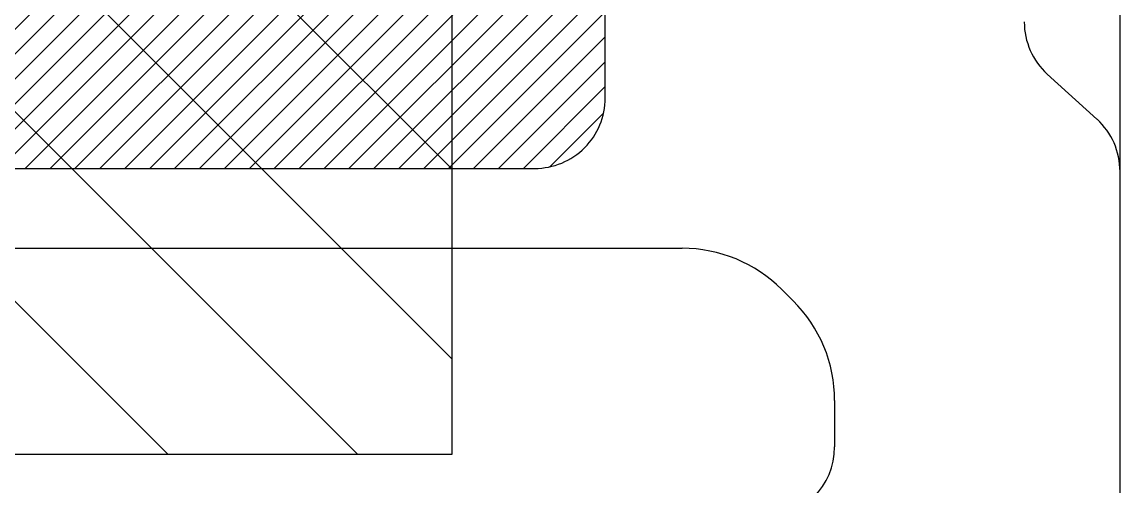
# Model space of a CAD drawing. Header units: millimetres. Extents: x 37 to 234, y -216 to -66.
# Drawn here: x 59.11 to 66.9, y -137.33 to -134.04 of the extents above; entities that cross this region are included whole.
import ezdxf

# ---------------------------------------------------------------- set-up
doc = ezdxf.new("R2010")
doc.units = ezdxf.units.MM
doc.layers.add('FPC', color=33, linetype='Continuous')
doc.layers.add('TPFPC', color=2, linetype='Continuous')
pattern_1 = [(315, (-378.1987, 4999.7002), (0.67351921, 0.67351921), [])]

# ---------------------------------------------------------------- blocks, each defined once
blk = doc.blocks.new('fht7ui')
at = {"layer": 'TPFPC'}
for p, q in [((122.1173, -375.4365), (121.7648, -375.1158)), ((122.2808, -384.467), (122.2809, -375.8064)), ((111.3959, -376.352), (119.1745, -376.352)), ((119.8801, -376.6434), (119.9615, -376.7244)), ((120.2559, -377.433), (120.2559, -377.7619))]:
    blk.add_line(p, q, dxfattribs=at)
for centre, radius, start, end in [((122.1013, -374.746), 0.5, 180, 227.70271), ((121.7809, -375.8064), 0.5, 0, 47.70271), ((119.1745, -377.352), 1, 45.1214, 90), ((119.2559, -377.433), 1, 360, 45.1214), ((119.7559, -377.7619), 0.5, 270, 0)]:
    blk.add_arc(centre, radius, start, end, dxfattribs=at)

msp = doc.modelspace()

# ---------------------------------------------------------------- hatches: boundary and pattern name
h = msp.add_hatch()
h.set_pattern_fill('ANSI31', color=3, scale=0.3, angle=-90, style=0)
h.set_pattern_definition(pattern_1)
h.paths.add_polyline_path([(62.15611, -137.10964), (62.15611, -130.98781), (54.29637, -130.98781), (54.29637, -137.10964)])
h = msp.add_hatch()
h.set_pattern_fill('ANSI31', color=3, scale=0.3, angle=-90, style=0)
h.set_pattern_definition(pattern_1)
h.paths.add_polyline_path([(62.15611, -137.10964), (62.15611, -130.98781), (54.29637, -130.98781), (54.29637, -137.10964)])
at = {"layer": 'TPFPC'}
h = msp.add_hatch(dxfattribs=at)
h.set_pattern_fill('ANSI31', color=4, style=0)
h.set_pattern_definition([(45, (-3502.23113, -798.89044), (-0.0883883476, 0.0883883476), [])])
edge = h.paths.add_edge_path()
edge.add_line((62.74386, -131.57853), (57.07219, -131.57853))
edge.add_arc((57.07219, -132.07853), 0.5, 90, 180)
edge.add_line((56.57219, -132.07853), (56.57219, -134.57853))
edge.add_arc((57.07219, -134.57853), 0.5, 180, 270)
edge.add_line((57.07219, -135.07853), (62.74386, -135.07853))
edge.add_arc((62.74386, -134.57853), 0.5, 270, 360)
edge.add_line((63.24386, -134.57853), (63.24386, -132.07853))
edge.add_arc((62.74386, -132.07853), 0.5, 0, 90)

# ---------------------------------------------------------------- linework, layer by layer
at = {"color": 3}
msp.add_lwpolyline([(62.15611, -123.39089), (62.15611, -137.10964), (54.29637, -137.10964), (54.29637, -123.39089)], close=True, dxfattribs=at)
msp.add_lwpolyline([(62.15611, -123.39089), (62.15611, -137.10964), (54.29637, -137.10964), (54.29637, -123.39089)], close=True, dxfattribs=at)
at = {"layer": 'FPC'}
msp.add_line((66.89619, -149.54607), (66.89619, -132.64867), dxfattribs=at)
at = {"layer": 'TPFPC', "color": 4}
msp.add_lwpolyline([(62.74386, -131.57853), (57.07219, -131.57853, 0.4142136), (56.57219, -132.07853), (56.57219, -134.57853, 0.4142136), (57.07219, -135.07853), (62.74386, -135.07853, 0.4142136), (63.24386, -134.57853), (63.24386, -132.07853, 0.4142136)], format="xyb", close=True, dxfattribs=at)

# ---------------------------------------------------------------- block references
msp.add_blockref('fht7ui', (-55.38446, 240.70677))

doc.saveas('drawing.dxf')
